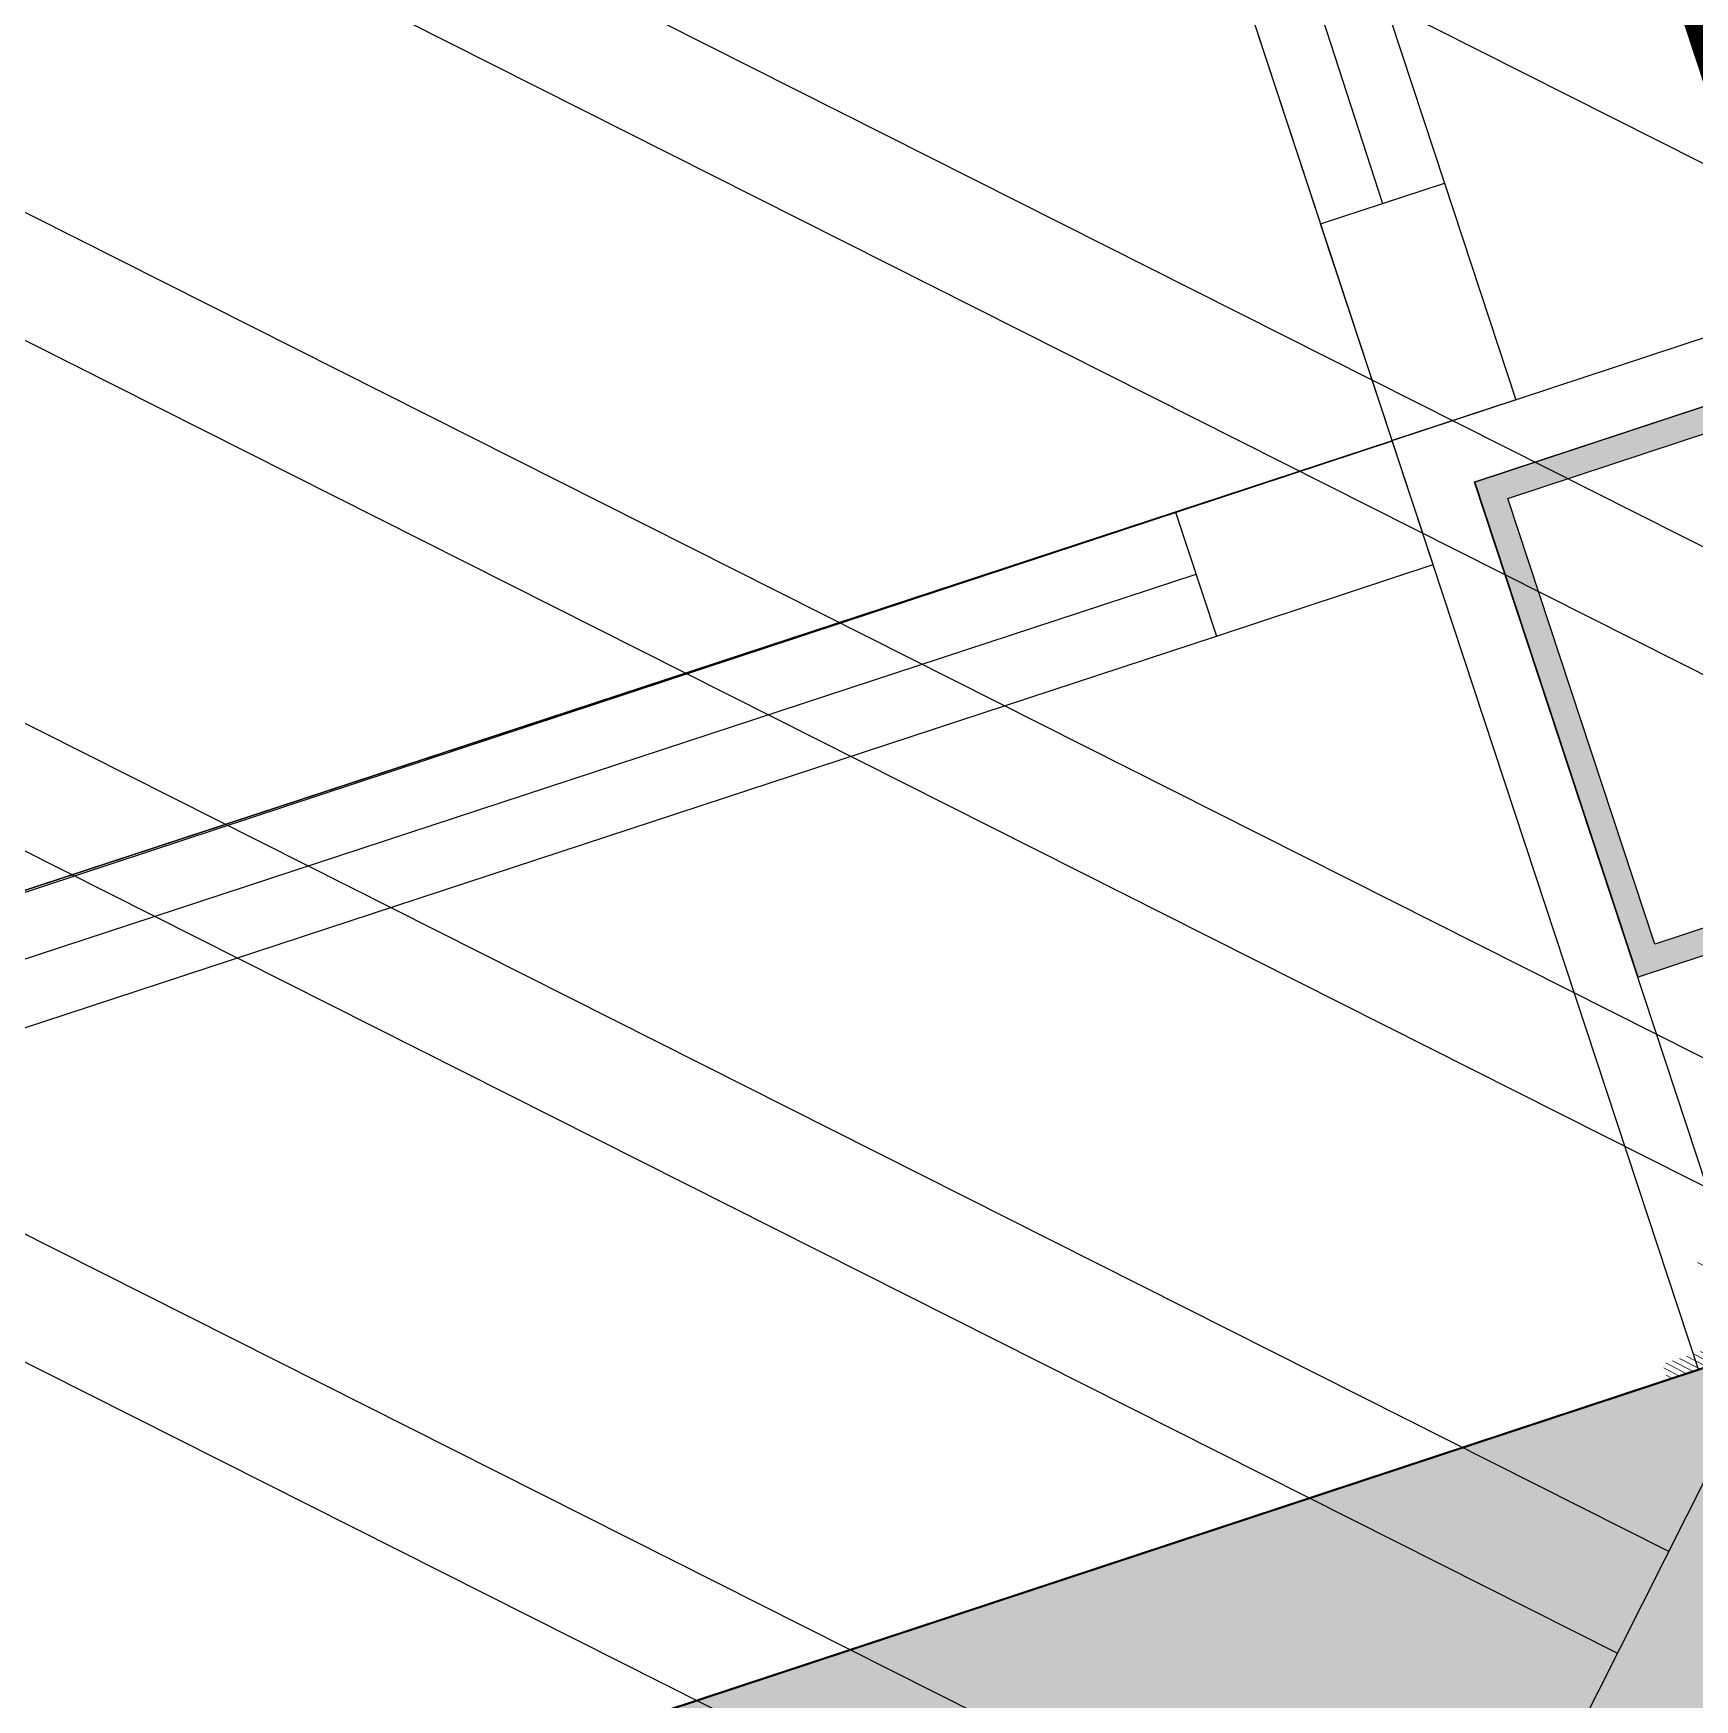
# Model space of a CAD drawing. Header units: metres. Extents: x 678805 to 1359287, y 2747329 to 5497370.
# Drawn here: x 679788.338 to 679788.848, y 2748608.1 to 2748608.611 of the extents above; entities that cross this region are included whole.
import ezdxf

# ---------------------------------------------------------------- set-up
doc = ezdxf.new("R2010")
doc.units = ezdxf.units.M
for name, pattern in [('XREF_MON_BUILDINGS$0$DASH_1', [0.4, 0.1, -0.3]), ('XREF_MON_BUILDINGS$0$Hidden', [0.004, 0.002, -0.002]), ('XREF_MON_BUILDINGS$0$RAYITAS', [0.375, 0.25, -0.125])]:
    doc.linetypes.add(name, pattern=pattern)
for name, color, linetype in [('00_XREF_MON_HSC_PAVEMENT', 7, 'Continuous'), ('00_XREF_TWQ_BUILDINGS', 7, 'Continuous'), ('XREF_MON_BUILDINGS$0$00-Modulos DEFINIDOS', 7, 'Continuous'), ('XREF_MON_BUILDINGS$0$00-Modulos ROOFS', 2, 'Continuous'), ('XREF_MON_BUILDINGS$0$02-L-01_Structure', 2, 'Continuous'), ('XREF_MON_BUILDINGS$0$02-L-01_Structure t2', 7, 'Continuous'), ('XREF_MON_BUILDINGS$0$02-L-01_Struture aux', 4, 'Continuous'), ('XREF_MON_BUILDINGS$0$02-L-Insulation', 252, 'Continuous'), ('XREF_MON_BUILDINGS$0$02-L-INT Panel', 5, 'Continuous'), ('XREF_MON_BUILDINGS$0$02-L-panel', 5, 'Continuous'), ('XREF_MON_BUILDINGS$0$02-L-Pergola Profiles', 8, 'Continuous'), ('XREF_MON_BUILDINGS$0$02-L-Pergola Projection', 8, 'Continuous'), ('XREF_MON_BUILDINGS$0$02-L-Pergola Shades', 15, 'Continuous'), ('XREF_MON_BUILDINGS$0$02-L-Pergola Shades Schematic', 8, 'Continuous'), ('XREF_MON_BUILDINGS$0$02-L-Projection 1', 6, 'Continuous'), ('XREF_MON_BUILDINGS$0$02_L_Furniture', 7, 'Continuous')]:
    doc.layers.add(name, color=color, linetype=linetype)
for name, color, linetype, true_color in [('XREF_MON_BUILDINGS$0$0-WIPEOUTS', 7, 'Continuous', 0xffffff), ('XREF_MON_BUILDINGS$0$02-KL-06 Food_Kiosks', 7, 'Continuous', 0xdf5911), ('XREF_MON_BUILDINGS$0$02-L-Pergola Wipeout', 7, 'Continuous', 0xffffff)]:
    doc.layers.add(name, color=color, linetype=linetype, true_color=true_color)
doc.layers.add('XREF_MON_BUILDINGS$0$00-AUX STRUCTURE', color=3, linetype='Continuous', plot=False)
for name, color, linetype, lineweight in [('XREF_MON_BUILDINGS$0$02-H-251', 251, 'Continuous', 0), ('XREF_MON_BUILDINGS$0$02-H-254', 254, 'Continuous', 0), ('XREF_MON_BUILDINGS$0$02-L-01_Structure L', 7, 'Continuous', 5), ('XREF_MON_BUILDINGS$0$02-L-01_Structure T', 8, 'Continuous', 5)]:
    doc.layers.add(name, color=color, linetype=linetype, lineweight=lineweight)
doc.layers.add('XREF_MON_HSC_PAVEMENT$0$03-TR-Pavement_06_Concrete Slab in situ', color=7, linetype='Continuous', lineweight=9, true_color=0xf7f7f7)
doc.layers.get('XREF_MON_BUILDINGS$0$02-KL-06 Food_Kiosks').off()
doc.linetypes.add('XREF_MON_BUILDINGS$0$BATTING', pattern='A,0.0001,-0.1,[134,ltypeshp.shx,S=0.1,R=0,X=-0.1,Y=0],-0.2,[134,ltypeshp.shx,S=0.1,R=180,X=0.1,Y=0],-0.1', length=0.4001)

# ---------------------------------------------------------------- blocks, each defined once
blk = doc.blocks.new('XREF_MON_BUILDINGS$0$modulo kiosco')
at = {"layer": 'XREF_MON_BUILDINGS$0$0-WIPEOUTS', "true_color": 0xfcfcfc}
h = blk.add_hatch(color=7, dxfattribs=at)
h.dxf.hatch_style = 1
h.paths.add_polyline_path([(119.6986085139215, -61.62058441969566), (119.6986085125245, -56.82058442011476), (124.4986085132696, -56.82058442058042), (124.4986085123383, -61.62058442132547)])
at = {"layer": 'XREF_MON_BUILDINGS$0$00-Modulos ROOFS'}
blk.add_line((119.6986085125245, -56.82058442011476), (124.4986085118726, -61.62058442248963), dxfattribs=at)
at = {"layer": 'XREF_MON_BUILDINGS$0$00-Modulos ROOFS', "lineweight": 0}
blk.add_lwpolyline([(119.6986085139215, -61.62058441969566), (119.6986085125245, -56.82058442011476), (124.4986085132696, -56.82058442058042), (124.4986085123383, -61.62058442132547)], close=True, dxfattribs=at)
at = {"layer": 'XREF_MON_BUILDINGS$0$00-Modulos ROOFS'}
blk.add_lwpolyline([(124.4986085137352, -57.12058442062698), (124.4986085132696, -56.82058442058042), (124.1986085125245, -56.82058442151174), (119.9986085128039, -56.82058442034759), (119.6986085125245, -56.82058442011476), (119.6986085125245, -57.12058442085981), (119.6986085134558, -61.32058442058042), (119.6986085139215, -61.62058441969566), (119.9986085128039, -61.62058442062698), (124.1986085125245, -61.62058442109264), (124.4986085123383, -61.62058442132547), (124.4986085128039, -61.32058442081325)], close=True, dxfattribs=at)
blk = doc.blocks.new('XREF_MON_BUILDINGS$0$PILAR STRUCTURE')
at = {"layer": 'XREF_MON_BUILDINGS$0$02-L-01_Structure', "linetype": 'Continuous'}
h = blk.add_hatch(dxfattribs=at)
h.set_pattern_fill('ANGLE', color=252)
h.set_pattern_definition([(0, (-144.6596111481284, 18.56842418532225), (0, 6.985), [5.08, -1.905]), (90, (-144.6596111481284, 18.56842418532225), (-6.985, 4.277078946022131e-16), [5.08, -1.905])])
h.paths.add_polyline_path([(-0.0800000000000125, -0.08000000000000185), (0.07999999999998408, -0.08000000000000185), (0.07999999999998408, 0.0799999999999983), (-0.0800000000000125, 0.0799999999999983)])
h.paths.add_polyline_path([(-0.07200000000000273, -0.07200000000000273), (0.0719999999999743, -0.07200000000000273), (0.0719999999999743, 0.07199999999999918), (-0.07200000000000273, 0.07199999999999918)], flags=16)
h = blk.add_hatch(color=252, dxfattribs=at)
h.dxf.hatch_style = 1
h.paths.add_polyline_path([(-0.07200000000000273, -0.07200000000000273), (0.0719999999999743, -0.07200000000000273), (0.0719999999999743, 0.07199999999999918), (-0.07200000000000273, 0.07199999999999918)], flags=16)
h.paths.add_polyline_path([(-0.0800000000000125, -0.08000000000000185), (0.07999999999998408, -0.08000000000000185), (0.07999999999998408, 0.0799999999999983), (-0.0800000000000125, 0.0799999999999983)])
for points in [[(-0.0800000000000125, -0.08000000000000185), (0.07999999999998408, -0.08000000000000185), (0.07999999999998408, 0.0799999999999983), (-0.0800000000000125, 0.0799999999999983)], [(-0.07200000000000273, -0.07200000000000273), (0.0719999999999743, -0.07200000000000273), (0.0719999999999743, 0.07199999999999918), (-0.07200000000000273, 0.07199999999999918)]]:
    blk.add_lwpolyline(points, close=True, dxfattribs=at)
blk = doc.blocks.new('XREF_MON_BUILDINGS$0$AUTORROSCANTE')
at = {"layer": 'XREF_MON_BUILDINGS$0$02-L-01_Structure t2', "color": 0}
for p, q in [((-31.20000000000002, 5.629165124598842), (-26.19999999999959, 5.62916512459816)), ((-31.19999999999999, -3.410605131648481e-13), (-26.19999999999976, 0)), ((-2.365309734828713, 2.5), (-25, 2.5)), ((0, 0), (-8.999999999999972, 2.5)), ((0, 0), (-3.600692283157343, -1.09366380576239)), ((0, 0), (-2.365309734828713, 2.5)), ((0, 0), (-2.365309734828713, -2.5)), ((-2.365309734828713, -2.5), (-25, -2.5)), ((-3.600692283157343, -1.09366380576239), (-2.365309734828713, -2.5)), ((-31.20000000000002, -5.629165124598899), (-26.19999999999948, -5.629165124599581))]:
    blk.add_line(p, q, dxfattribs=at)
at = {"layer": 'XREF_MON_BUILDINGS$0$02-L-01_Structure t2', "color": 253}
for p, q in [((-25, 3.149999999999977), (-8.999999999999943, 3.150000000000034)), ((-23.47427264461649, -3.14999999999992), (-25, 2.662522019210144)), ((-21.40651940967126, -3.14999999999992), (-23.06020473028568, 3.149999999999864)), ((-19.338766174726, -3.14999999999992), (-20.99245149534045, 3.14999999999992)), ((-17.27101293978083, -3.14999999999992), (-18.92469826039516, 3.150000000000034)), ((-15.20325970483566, -3.14999999999992), (-16.85694502544993, 3.150000000000034)), ((-13.1355064698904, -3.14999999999992), (-14.78919179050473, 3.149999999999977)), ((-11.06775323494514, -3.14999999999992), (-12.72143855555953, 3.149999999999977)), ((-9, -3.14999999999992), (-10.65368532061433, 3.150000000000034)), ((-9, -3.14999999999992), (-8.999999999999972, 3.150000000000034)), ((-25, -3.149999999999977), (-9, -3.149999999999977)), ((-3.600692283157343, -1.09366380576239), (-9, -2.5))]:
    blk.add_line(p, q, dxfattribs=at)
at = {"layer": 'XREF_MON_BUILDINGS$0$02-L-01_Structure t2', "color": 0}
for points in [[(-31.20000000000002, 5.629165124598842), (-26.19999999999996, 5.629165124598842), (-26.19999999999996, -5.629165124599581), (-31.20000000000002, -5.629165124599581)], [(-26.19999999999951, 6.5), (-25, 6.5), (-25, -6.500000000000057), (-26.19999999999951, -6.500000000000057)]]:
    blk.add_lwpolyline(points, close=True, dxfattribs=at)
for centre, start, end in [((-26.98608579049073, 2.367525475711773), 129.2840388374925, 214.1828116507075), ((-26.98608579049073, -2.366719793068796), 145.8304296466695, 230.7332658614822)]:
    blk.add_arc(centre, 4.213914209509284, start, end, dxfattribs=at)
blk = doc.blocks.new('XREF_MON_BUILDINGS$0$ULMA_Montante VV')
at = {"layer": 'XREF_MON_BUILDINGS$0$02-H-251', "ltscale": 125}
h = blk.add_hatch(dxfattribs=at)
h.set_pattern_fill('ANSI31', color=256, scale=0.001, angle=450, style=0)
h.set_pattern_definition([(134.9999999999999, (-0.05125000000043656, -0.00250000000005457), (-0.002245064030267289, -0.002245064030267287), [])])
edge = h.paths.add_edge_path()
edge.add_line((-0.05095000000073924, -0.00250000000005457), (0.04844999999841093, -0.00250000000005457))
edge.add_arc((0.04844999999841093, -0.002200000000129876), 0.0003, 270, 360)
edge.add_line((0.04874999999992724, -0.002200000000129876), (0.04874999999992724, -0.0003000000001520675))
edge.add_arc((0.04844999999841093, -0.0003000000001520675), 0.0003, 0, 90)
edge.add_line((0.04844999999841093, 0), (0, 0))
edge.add_line((0, 0), (0, 0.05719999999996617))
edge.add_arc((-0.0003000000015163096, 0.05719999999996617), 0.0003, 0, 90)
edge.add_line((-0.0003000000015163096, 0.05749999999989086), (-0.002200000000811997, 0.05749999999989086))
edge.add_arc((-0.002200000000811997, 0.05719999999996617), 0.0003, 90, 180)
edge.add_line((-0.002500000000509317, 0.05719999999996617), (-0.002500000000509317, 0))
edge.add_line((-0.002500000000509317, 0), (-0.05095000000073924, 0))
edge.add_arc((-0.05095000000073924, -0.0003000000001520675), 0.0003, 90, 180)
edge.add_line((-0.05125000000043656, -0.0003000000001520675), (-0.05125000000043656, -0.002200000000129876))
edge.add_arc((-0.05095000000073924, -0.002200000000129876), 0.0003, 180, 270)
blk = doc.blocks.new('XREF_MON_BUILDINGS$0$ULMA_Autotaladrante')
at = {"layer": 'XREF_MON_BUILDINGS$0$02-L-01_Structure T', "color": 252}
for p, q in [((0.006200000001172157, 0.005629165124673818), (0.001200000000153523, 0.005629165124673818)), ((-0.02500000000509317, 2.273736754432321e-13), (-0.02263469026956955, 0.00250000000005457)), ((-0.02500000000509317, 2.273736754432321e-13), (-0.01600000000325963, 0.00250000000005457)), ((-0.02500000000509317, 2.273736754432321e-13), (-0.02263469026956955, -0.002499999999599822)), ((-0.02500000000509317, 2.273736754432321e-13), (-0.02139930772136722, -0.001093663805477263)), ((-0.02263469026956955, 0.00250000000005457), (0, 0.00250000000005457)), ((0, 0.003150000000232467), (-0.01600000000325963, 0.003150000000232467)), ((-0.01600000000325963, -0.003149999999777719), (-0.01600000000325963, 0.003150000000232467)), ((-0.01600000000325963, -0.003149999999777719), (-0.01434631468237058, 0.003150000000232467)), ((-0.01393224676803584, -0.003149999999777719), (-0.01227856144714679, 0.003150000000232467)), ((-0.0118644935323573, -0.003149999999777719), (-0.01021080821146825, 0.003150000000232467)), ((-0.00979674029713351, -0.003149999999777719), (-0.008143054976244457, 0.003150000000232467)), ((-0.00772898706190972, -0.003149999999777719), (-0.006075301741020667, 0.003150000000232467)), ((-0.005661233826231182, -0.003149999999777719), (-0.004007548505342129, 0.003150000000232467)), ((-0.003593480591007392, -0.003149999999777719), (-0.001939795270118339, 0.003150000000232467)), ((-0.001525727355783602, -0.003149999999777719), (0, 0.002662522019363678)), ((0.006200000001172157, 2.273736754432321e-13), (0.001200000000153523, 2.273736754432321e-13)), ((-0.02139930772136722, -0.001093663805477263), (-0.02263469026956955, -0.002499999999599822)), ((-0.02263469026956955, -0.002499999999599822), (0, -0.002499999999599822)), ((-0.02139930772136722, -0.001093663805477263), (-0.01600000000325963, -0.002499999999599822)), ((0, -0.003149999999777719), (-0.01600000000325963, -0.003149999999777719)), ((0.006200000001172157, -0.005629165124219071), (0.001200000000153523, -0.005629165124219071))]:
    blk.add_line(p, q, dxfattribs=at)
for points in [[(0.001200000000153523, 0.006499999999959982), (0, 0.006499999999959982), (0, -0.006499999999732609), (0.001200000000153523, -0.006499999999732609)], [(0.006200000001172157, 0.005629165124673818), (0.001200000000153523, 0.005629165124673818), (0.001200000000153523, -0.005629165124219071), (0.006200000001172157, -0.005629165124219071)]]:
    blk.add_lwpolyline(points, close=True, dxfattribs=at)
for centre, start, end in [((0.001986085791031655, 0.002367525475847287), 325.8171883654993, 50.71596115511253), ((0.001986085791031655, -0.002366719792689764), 309.2667341381091, 34.16957033823044)]:
    blk.add_arc(centre, 0.004213914210367771, start, end, dxfattribs=at)
blk = doc.blocks.new('XREF_MON_BUILDINGS$0$ULMA_Escuadra40x80_Seccion')
at = {"layer": 'XREF_MON_BUILDINGS$0$02-H-251', "ltscale": 125}
h = blk.add_hatch(dxfattribs=at)
h.set_pattern_fill('ANSI31', color=256, scale=0.001, angle=360, style=0)
h.set_pattern_definition([(45, (0, 0), (-0.002245064030267288, 0.002245064030267289), [])])
h.paths.add_polyline_path([(0, 0.0799999999994725), (0.002999999989697244, 0.0799999999994725), (0.002999999989697244, 0.002999999999701686), (0.03999999999359716, 0.002999999999701686), (0.03999999999359716, 0), (0, 0)])
at = {"layer": 'XREF_MON_BUILDINGS$0$02-L-01_Structure L', "linetype": 'Continuous'}
blk.add_lwpolyline([(0, 0.0799999999994725), (0.002999999989697244, 0.0799999999994725), (0.002999999989697244, 0.002999999999701686), (0.03999999999359716, 0.002999999999701686), (0.03999999999359716, 0), (0, 0)], close=True, dxfattribs=at)
blk = doc.blocks.new('XREF_MON_BUILDINGS$0$modul 28 ulma')
at = {"layer": 'XREF_MON_BUILDINGS$0$02-H-251', "linetype": 'XREF_MON_BUILDINGS$0$Hidden', "ltscale": 125}
h = blk.add_hatch(dxfattribs=at)
h.set_pattern_fill('ANSI31', color=256, scale=0.001, angle=360, style=0)
h.set_pattern_definition([(45, (-256.138364219687, -172.1195096422011), (-0.002245064030267288, 0.002245064030267289), [])])
edge = h.paths.add_edge_path()
edge.add_line((0.02693007770397206, 0.5771684573540511), (0.02693007770397584, 0.5791684573540038))
edge.add_line((0.02693007770397584, 0.5791684573540038), (0.02668466718155005, 0.5860399519861549))
edge.add_line((0.02668466718155005, 0.5860399519861549), (0.02574058373324872, 0.5869187850051439))
edge.add_arc((0.02594499169522277, 0.5871383695787858), 0.0003, 137.0499999998804, 227.0499999998918, ccw=False)
edge.add_line((0.0257254071215808, 0.5873427775409873), (0.02660441377015702, 0.5882870475098263))
edge.add_line((0.02660441377015701, 0.5882870475098264), (0.02654190239305099, 0.5900373660452409))
edge.add_line((0.02654190239305099, 0.5900373660452408), (0.02559778024665959, 0.5909162350877234))
edge.add_arc((0.02580218820954313, 0.5911358196615927), 0.0003, 137.0499999998804, 227.049999999877, ccw=False)
edge.add_line((0.02558260363590117, 0.5913402276237941), (0.0264616463132005, 0.5922845362970897))
edge.add_line((0.0264616463132005, 0.5922845362970898), (0.0259989568798908, 0.6052398404149858))
edge.add_arc((0.02400023117160036, 0.6051684573540766), 0.002, 2.045408488778087, 89.99999999989184)
edge.add_line((0.02400023117160414, 0.6071684573540294), (0.01727087669177377, 0.607168457354042))
edge.add_line((0.01727087669177378, 0.607168457354042), (0.007930077703795873, 0.6071684573540597))
edge.add_line((0.007930077703795871, 0.6071684573540596), (0.007930077703786148, 0.6020184573541018))
edge.add_line((0.00793007770378615, 0.6020184573541018), (0.006930077703582423, 0.6020184573541036))
edge.add_line((0.006930077703582422, 0.6020184573541038), (0.00693007770359246, 0.6073358511965644))
edge.add_arc((0.006630077703895141, 0.6073358511965649), 0.0003, 359.9999999998918, 419.9999999998961)
edge.add_line((0.006780077703744291, 0.6075956588177699), (0.003899692946556663, 0.6092586497328405))
edge.add_arc((0.004049692946405813, 0.6095184573540454), 0.0003, 59.99999999989609, 239.9999999998774, ccw=False)
edge.add_line((0.004199692946254964, 0.6097782649752505), (0.006480077704048607, 0.608461684221409))
edge.add_arc((0.006630077703897757, 0.6087214918426139), 0.0003, 239.9999999998961, 359.9999999998918)
edge.add_line((0.006930077703595077, 0.6087214918426135), (0.006930077703609702, 0.6164684573540008))
edge.add_line((0.006930077703609702, 0.6164684573540008), (0.007930077703813428, 0.6164684573539989))
edge.add_line((0.007930077703813428, 0.6164684573539988), (0.0079300777038021, 0.6104684573541407))
edge.add_line((0.0079300777038021, 0.6104684573541407), (0.009680077704158623, 0.6104684573541374))
edge.add_arc((0.00968007770415815, 0.6102184573540866), 0.0002500000000000272, -90.00000000010817, 89.99999999989183, ccw=False)
edge.add_line((0.009680077704157679, 0.6099684573540357), (0.007930077703801157, 0.609968457354039))
edge.add_line((0.007930077703801157, 0.6099684573540388), (0.00793007770379927, 0.6089684573540625))
edge.add_line((0.00793007770379927, 0.6089684573540625), (0.02417450054553637, 0.6089684573540318))
edge.add_arc((0.02417450054554015, 0.6109684573539845), 0.002, 269.9999999998918, 352.552583149694)
edge.add_line((0.02615762901359459, 0.6107092248744875), (0.02693007770404654, 0.616618457354039))
edge.add_line((0.02693007770404654, 0.6166184573540391), (0.02873007770404945, 0.6166184573540356))
edge.add_line((0.02873007770404945, 0.6166184573540358), (0.02873007770397498, 0.5771684573540478))
edge.add_line((0.02873007770397498, 0.5771684573540478), (0.02693007770397206, 0.5771684573540512))
at = {"layer": 'XREF_MON_BUILDINGS$0$02-H-254', "ltscale": 125}
h = blk.add_hatch(dxfattribs=at)
h.set_pattern_fill('ANSI31', color=256, scale=0.0005, style=0)
h.set_pattern_definition([(45, (-256.2811224342227, -171.9922060928871), (-0.001122532015133644, 0.001122532015133644), [])])
h.paths.add_polyline_path([(3.646040480428589e-05, 0.6106684573736277), (3.646040592729383e-05, 1.205537920829364), (0.004968648571978555, 1.205537920829354), (0.004966920432892557, 0.6106684573736184)])
h = blk.add_hatch(dxfattribs=at)
h.set_pattern_fill('ANSI31', color=256, scale=0.0005, angle=180, style=0)
h.set_pattern_definition([(225, (257.3967744035969, 179.868442862112), (0.001122532015133644, -0.001122532015133644), [])])
h.paths.add_polyline_path([(0.005000600120136509, 0.6070672109349778), (0.004997735040092086, 0.02197525363503366), (0.006576136669366225, 0.02197525363503366), (0.006646163130815785, 4.072307469127345e-06), (9.741835912391306e-05, 4.072307469127345e-06), (-1.982566242472381e-05, 0.6070672109349778)])
at = {"layer": 'XREF_MON_BUILDINGS$0$02-L-01_Struture aux'}
for p, q in [((0.02678007770492205, 0.04485086689312303), (0.02678007771386863, 4.767772097916205)), ((0.02872996413225352, 4.767772097916201), (0.02873007500585928, 0.04485086693871444))]:
    blk.add_line(p, q, dxfattribs=at)
at = {"layer": 'XREF_MON_BUILDINGS$0$02-L-01_Struture aux', "linetype": 'Continuous'}
for p, q in [((0.1850273918976821, 4.520003940447721), (0.1850273918976821, 0.2800039404477284)), ((0.2150273918970864, 4.520003940447721), (0.2150273918970864, 0.2800039404477284)), ((0.280027391897681, 0.2150039404455919), (4.520027391901266, 0.2150039404414912)), ((0.280027391897681, 0.1850039404329431), (4.520027391901266, 0.1850039404288424))]:
    blk.add_line(p, q, dxfattribs=at)
at = {"layer": 'XREF_MON_BUILDINGS$0$02-L-01_Struture aux', "linetype": 'XREF_MON_BUILDINGS$0$Hidden'}
for p, q in [((0.007930077703813428, 0.6164684573539988), (0.006930077703609702, 0.6164684573540008)), ((0.006930077703595077, 0.6087214918426135), (0.006930077703609702, 0.6164684573540008)), ((0.007930077703802479, 0.6106684573541473), (0.007930077703813428, 0.6164684573539988)), ((0.02615762901359459, 0.6107092248744875), (0.02693007770404654, 0.6166184573540391)), ((0.02873007770404945, 0.6166184573540358), (0.02693007770404654, 0.6166184573540391)), ((0.02873007770397498, 0.5771684573540478), (0.02873007770404945, 0.6166184573540358)), ((0.003899692946556663, 0.6092586497328406), (0.006780077703744291, 0.6075956588177699)), ((0.004199692946254964, 0.6097782649752505), (0.006480077704048606, 0.6084616842214091)), ((0.009680077704159, 0.6106684573540874), (0.007930077703802479, 0.6106684573541473)), ((0.00793007770379927, 0.6089684573540625), (0.007930077703801535, 0.6101684573540455)), ((0.009680077704158057, 0.6101684573540423), (0.007930077703801535, 0.6101684573540455)), ((0.02417450054553637, 0.6089684573540318), (0.00793007770379927, 0.6089684573540625)), ((0.006930077703582422, 0.6020184573541038), (0.006930077703592461, 0.6073358511965644)), ((0.01727087669177378, 0.607168457354042), (0.007930077703795871, 0.6071684573540596)), ((0.00793007770378615, 0.6020184573541018), (0.007930077703795871, 0.6071684573540596)), ((0.02400023117160414, 0.6071684573540294), (0.01727087669177378, 0.607168457354042)), ((0.02599895687989079, 0.6052398404149858), (0.0264616463132005, 0.5922845362970898)), ((0.00793007770378615, 0.6020184573541018), (0.006930077703582422, 0.6020184573541038)), ((0.02558260363590117, 0.5913402276237941), (0.0264616463132005, 0.5922845362970898)), ((0.0255977802466596, 0.5909162350877234), (0.02654190239305099, 0.5900373660452408)), ((0.0257254071215808, 0.5873427775409873), (0.02660441377015701, 0.5882870475098264)), ((0.02654190239305099, 0.5900373660452408), (0.02660441377015701, 0.5882870475098264)), ((0.02574058373324872, 0.5869187850051439), (0.02668466718155005, 0.5860399519861549)), ((0.02668466718155005, 0.5860399519861549), (0.02693007770397584, 0.5791684573540038)), ((0.02693007770397442, 0.5784184573540784), (0.02693007770397584, 0.5791684573540038)), ((0.02693007770397206, 0.5771684573540511), (0.02693007770397584, 0.5791684573540038)), ((0.02873007770397498, 0.5771684573540478), (0.02693007770397206, 0.5771684573540511))]:
    blk.add_line(p, q, dxfattribs=at)
at = {"layer": 'XREF_MON_BUILDINGS$0$02-L-01_Struture aux'}
for points in [[(0.006885370871356719, 4.767772097916242), (0.006885369946520776, 0.04485078617721333)], [(0.007655521816322132, 0.04485086644598636), (0.007655522741158088, 4.767772097916241)]]:
    blk.add_lwpolyline(points, dxfattribs=at)
at = {"layer": 'XREF_MON_BUILDINGS$0$02-L-01_Struture aux', "linetype": 'Continuous'}
for points in [[(0.1850273918850061, 0.7375377831678032), (0.1850273918913441, 0.7750039404588813), (0.1350273918913327, 0.7750039404588813), (0.1350273918913611, 0.7375377831678032), (0.1400273918913566, 0.7375377831678032), (0.1400273918913282, 0.7700039404588574), (0.180027391890496, 0.7700039404588574), (0.1800273918850106, 0.7375377831601861), (0.1850273918850061, 0.7375377831601861)], [(0.2150273919097625, 0.7375377831678032), (0.2150273919034245, 0.7750039404588813), (0.2650273919034358, 0.7750039404588813), (0.2650273919034074, 0.7375377831678032), (0.260027391903412, 0.7375377831678032), (0.2600273919034404, 0.7700039404588574), (0.2200273919042726, 0.7700039404588574), (0.220027391909758, 0.7375377831601861), (0.2150273919097625, 0.7375377831601861)], [(0.1850273918850061, 0.317470097730344), (0.1850273918913441, 0.2800039404392658), (0.1350273918913327, 0.2800039404392658), (0.1350273918913611, 0.317470097730344), (0.1400273918913566, 0.317470097730344), (0.1400273918913282, 0.2850039404392897), (0.180027391890496, 0.2850039404392897), (0.1800273918850106, 0.317470097737961), (0.1850273918850061, 0.317470097737961)], [(0.2150273919097625, 0.317470097730344), (0.2150273919034245, 0.2800039404392658), (0.2650273919034358, 0.2800039404392658), (0.2650273919034074, 0.317470097730344), (0.260027391903412, 0.317470097730344), (0.2600273919034404, 0.2850039404392897), (0.2200273919042726, 0.2850039404392897), (0.220027391909758, 0.317470097737961), (0.2150273919097625, 0.317470097737961)], [(0.3174935491887592, 0.2650039404329272), (0.280027391897681, 0.2650039404392652), (0.280027391897681, 0.2150039404392539), (0.3174935491887592, 0.2150039404392823), (0.3174935491887592, 0.2200039404392777), (0.2850273918977049, 0.2200039404392493), (0.2850273918977049, 0.2600039404384171), (0.3174935491963762, 0.2600039404329317), (0.3174935491963762, 0.2650039404329272)]]:
    blk.add_lwpolyline(points, dxfattribs=at)
at = {"layer": 'XREF_MON_BUILDINGS$0$02-L-01_Struture aux', "linetype": 'XREF_MON_BUILDINGS$0$Hidden'}
for centre, radius, start, end in [((0.004049692946405813, 0.6095184573540454), 0.0003, 60.00000003160221, 240.000000031603), ((0.006630077703897757, 0.6087214918426139), 0.0003, 240.000000031603, 359.9999999998918), ((0.009680077704158529, 0.6104184573540933), 0.0002500000000000272, 269.9999999998919, 89.99999999989184), ((0.02417450054554015, 0.6109684573539845), 0.002, 269.9999999998919, 352.5525831494444), ((0.006630077703895141, 0.6073358511965649), 0.0003, 359.9999999998918, 60.00000003160221), ((0.02400023117160036, 0.6051684573540766), 0.002, 2.045408485988311, 89.99999999989184), ((0.02580218820954313, 0.5911358196615927), 0.0003, 137.0499999938589, 227.0499999280947), ((0.02594499169522277, 0.5871383695787858), 0.0003, 137.0499999938589, 227.0500000256486)]:
    blk.add_arc(centre, radius, start, end, dxfattribs=at)
at = {"layer": 'XREF_MON_BUILDINGS$0$02-L-Insulation', "linetype": 'XREF_MON_BUILDINGS$0$BATTING', "ltscale": 0.08}
blk.add_line((0.08666075814691553, 0.08663730668886907), (0.08666075814905091, 4.705362389799463), dxfattribs=at)
at = {"layer": 'XREF_MON_BUILDINGS$0$02-L-Insulation', "linetype": 'XREF_MON_BUILDINGS$0$BATTING', "ltscale": 0.04}
for p, q in [((0.2400273919038565, 0.2850039404392897), (0.2400273919038565, 4.525003940439283)), ((0.280027391897681, 0.2400039404382474), (4.515027391901242, 0.2400039404341466))]:
    blk.add_line(p, q, dxfattribs=at)
at = {"layer": 'XREF_MON_BUILDINGS$0$02-L-INT Panel', "linetype": 'Continuous'}
for p, q in [((0.1200273918973718, 4.520003940439266), (0.1200273918976844, 0.2800039404392658)), ((0.1200273918995922, 0.2800039404395714), (0.120027391901549, 4.520003940443156)), ((0.1350273918976708, 4.520003940439266), (0.1350273918976708, 0.2800039404392658)), ((0.2650273918995421, 4.520003940439266), (0.2650273918995421, 0.2800039404392658)), ((0.280027391897681, 4.520003940439266), (0.280027391897681, 0.2800039404392658)), ((0.300027391897681, 4.500003940439247), (0.300027391897681, 0.3000039404392449)), ((0.2800273918977003, 0.3000039404392658), (4.520027391904412, 0.300003940435165)), ((0.280027391897681, 0.2800039404392658), (4.520027391904392, 0.280003940435165)), ((0.280027391897681, 0.2650039404411269), (4.520027391901266, 0.2650039404370261))]:
    blk.add_line(p, q, dxfattribs=at)
at = {"layer": 'XREF_MON_BUILDINGS$0$02-L-panel'}
for p, q in [((0.004958194760402984, 0.6070679235693678), (0.004970329485563162, 4.776141030667369)), ((2.257969730880098e-05, 0.6070664983005878), (2.739189768108385e-05, 4.072307469127345e-06)), ((2.739189768108385e-05, 4.072307469127345e-06), (2.257969730880098e-05, 0.6070664983005878))]:
    blk.add_line(p, q, dxfattribs=at)
for points in [[(0.004967299980200385, 1.205537920829354), (3.646040592729383e-05, 1.205537920829364), (3.646040480428589e-05, 0.6106684573736277), (0.00496194610156361, 0.6106684573736184), (0.004968154137130419, 1.035340860183004)], [(0.006716189592258615, 0.03323867433869776), (0.005127153300560322, 0.03323867433869776), (0.004958194760402984, 0.6070679235693678), (2.257969730880098e-05, 0.6070664983005878)]]:
    blk.add_lwpolyline(points, dxfattribs=at)
at = {"layer": 'XREF_MON_BUILDINGS$0$02-L-panel', "ltscale": 125}
blk.add_lwpolyline([(0.00496194610156361, 0.6106684573736184), (3.646040480428589e-05, 0.6106684573736277)], dxfattribs=at)
at = {"layer": 'XREF_MON_BUILDINGS$0$02-L-01_Structure', "linetype": 'Continuous', "xscale": -1, "rotation": 180}
blk.add_blockref('XREF_MON_BUILDINGS$0$PILAR STRUCTURE', (0.2000273918976969, 0.2000039404392675), dxfattribs=at)
at = {"layer": 'XREF_MON_BUILDINGS$0$02-L-01_Struture aux', "xscale": -1}
for name, p, rotation in [('XREF_MON_BUILDINGS$0$ULMA_Montante VV', (0.03123007770416229, 0.6023188292675686), 269.9999999998918), ('XREF_MON_BUILDINGS$0$ULMA_Autotaladrante', (0.06856457054030377, 0.5968188292788265), 89.99051789069786), ('XREF_MON_BUILDINGS$0$ULMA_Escuadra40x80_Seccion', (0.1200273918973103, 0.5998188544023191), 89.99999999989186), ('XREF_MON_BUILDINGS$0$ULMA_Autotaladrante', (0.02535739684158597, 0.5895511389638898), 359.9952589478254)]:
    blk.add_blockref(name, p, dxfattribs=dict(at, rotation=rotation))
at = {"layer": 'XREF_MON_BUILDINGS$0$02-L-01_Struture aux', "xscale": 0.001000000003841706, "yscale": 0.001000000003841706, "zscale": 0.001000000003841706}
for p in [(0.05168007760819943, 0.6357661639338644), (0.05155752981812134, 0.5639231174588547)]:
    blk.add_blockref('XREF_MON_BUILDINGS$0$AUTORROSCANTE', p, dxfattribs=at)
blk = doc.blocks.new('XREF_MON_BUILDINGS$0$A$C35545478')
at = {"linetype": 'Continuous'}
blk.add_blockref('XREF_MON_BUILDINGS$0$modul 28 ulma', (-4.800116591471687, -4.8000931399975), dxfattribs=at)
blk.add_wipeout([(-4.199999994221045, -2.3999978791158156), (-4.199999998247378, -4.800000000009192), (-4.799999998249561, -4.800000000009192), (-4.79999999999896, -2.399997880972876)], dxfattribs=at).dxf.layer = 'XREF_MON_BUILDINGS$0$0-WIPEOUTS'
blk.add_wipeout([(-4.800000000106621, -4.199999992473777), (-2.4024369727026818, -4.20009048098393), (-2.400027391914492, -4.800090480986113), (-4.799999998249561, -4.799999998251692)], dxfattribs=at).dxf.layer = 'XREF_MON_BUILDINGS$0$0-WIPEOUTS'
at = {"layer": 'XREF_MON_BUILDINGS$0$02-H-254', "ltscale": 125}
h = blk.add_hatch(dxfattribs=at)
h.set_pattern_fill('ANSI31', color=256, scale=0.0005, style=0)
h.set_pattern_definition([(45, (-263.2940753505542, -177.0302316562676), (-0.001122532015133644, 0.001122532015133644), [])])
h.paths.add_polyline_path([(-4.800052449318622, -4.490003729798104), (-4.795055717607463, -4.490003729798133), (-4.795057048759086, -4.778121742809248), (-4.793478647129811, -4.778121742809248), (-4.793478647129811, -4.800092924136806), (-4.800027391901503, -4.800092924136806)])
at = {"layer": 'XREF_MON_BUILDINGS$0$00-AUX STRUCTURE', "linetype": 'XREF_MON_BUILDINGS$0$RAYITAS', "const_width": 0.03}
blk.add_lwpolyline([(-0.2931726648048674, -4.640089199559142), (-4.520089199574032, -4.640089199559142)], dxfattribs=at)
at = {"layer": 'XREF_MON_BUILDINGS$0$02-L-01_Structure', "linetype": 'Continuous'}
for points in [[(-4.540089199011902, -4.430002251550576), (-4.540089199011902, -4.500002251546647), (-4.500089199574006, -4.500002251546647), (-4.500089199574006, -4.430002251550576)], [(-4.430027305183991, -4.540002368510159), (-4.500027305180062, -4.540002368510159), (-4.500027305180062, -4.500002369072263), (-4.430027305183991, -4.500002369072263)]]:
    blk.add_lwpolyline(points, close=True, dxfattribs=at)
at = {"layer": 'XREF_MON_BUILDINGS$0$02-L-INT Panel', "linetype": 'Continuous'}
for points in [[(-4.800117276292763, -4.500002251546519), (-4.500027346610315, -4.500002251546647), (-4.500026724970812, -4.800093659614291)], [(-4.800117276292777, -4.520002251546501), (-4.520027392109503, -4.520002251546615), (-4.520026724970744, -4.800093614115141)]]:
    blk.add_lwpolyline(points, dxfattribs=at)
at = {"layer": 'XREF_MON_BUILDINGS$0$02-L-Projection 1', "linetype": 'Continuous'}
for points in [[(-4.537327385266721, -2.400172496924654), (-4.54008910572594, -4.430002251550576)], [(-4.497327437642497, -2.400172496924654), (-4.500089199574006, -4.430002252387311)], [(-4.518664319201434, -3.450087374654018), (-4.520089199574443, -4.430002252387311)], [(-2.400027391913003, -4.500002367884974), (-4.430027306020726, -4.500002369072263)], [(-3.451356120779886, -4.525045201279724), (-4.430027306020726, -4.520002369072699)], [(-2.400027391913003, -4.540002315509199), (-4.430027305183991, -4.540002275224197)]]:
    blk.add_lwpolyline(points, dxfattribs=at)
at = {"layer": 'XREF_MON_BUILDINGS$0$02_L_Furniture', "linetype": 'Continuous'}
for points in [[(-4.79999999999896, -2.399997880972876), (-4.799999998249945, -4.799999999943708), (-0.2799997445605129, -4.79999999994007)], [(-4.500087826993918, -2.400084828117897), (-4.500089199574006, -4.500089199558261)], [(-4.500089082108076, -4.500000988642185), (-4.497415554611436, -2.400172496924654)], [(-4.500026042275591, -4.500002251606332), (-2.400027391913003, -4.500090484853914)]]:
    blk.add_lwpolyline(points, dxfattribs=at)
at = {"layer": 'XREF_MON_BUILDINGS$0$02-L-01_Structure', "linetype": 'Continuous', "xscale": -1, "rotation": 180}
blk.add_blockref('XREF_MON_BUILDINGS$0$PILAR STRUCTURE', (-4.600027391902389, -4.600092970820455), dxfattribs=at)
at = {"layer": 'XREF_MON_BUILDINGS$0$02-L-01_Struture aux', "rotation": 270}
blk.add_blockref('XREF_MON_BUILDINGS$0$ULMA_Montante VV', (-4.768785106207256, -4.560796200080148), dxfattribs=at)
blk = doc.blocks.new('XREF_MON_BUILDINGS$0$lamas aluminiotriangulo')
for points in [[(680248.6174303596, 2748654.627471715), (680246.7206804504, 2748656.524221624)], [(680246.6959317125, 2748656.499472886), (680248.6174303596, 2748654.577974239)], [(680248.6174303596, 2748654.429481815), (680246.6216855006, 2748656.425226674)], [(680246.5969367627, 2748656.400477936), (680248.6174303596, 2748654.37998434)], [(680248.6174303596, 2748654.231491915), (680246.5226905509, 2748656.326231724)], [(680246.497941813, 2748656.301482986), (680248.6174303596, 2748654.18199444)], [(680246.423695601, 2748656.227236774), (680248.607022982, 2748654.043909393)], [(680248.5822742451, 2748654.019160656), (680246.3989468631, 2748656.202488037)], [(680246.3247006512, 2748656.128241824), (680248.4441891989, 2748654.008753279)]]:
    blk.add_lwpolyline(points)
blk = doc.blocks.new('XREF_MON_BUILDINGS$0$PERGOLA PLEGADA')
at = {"layer": 'XREF_MON_BUILDINGS$0$02-L-Pergola Wipeout', "true_color": 0xfcfcfc}
h = blk.add_hatch(color=7, dxfattribs=at)
h.dxf.hatch_style = 1
h.paths.add_polyline_path([(4.612218253081664, 9.290000000968575), (0.3099999981932342, 4.987781745847315), (0.3099999986588955, 9.290000000037253)])
h.paths.add_polyline_path([(0.332781744771637, 4.855000000447035), (4.744999998947605, 9.267218254506588), (4.744999999529682, 4.900563496164978), (4.699436504277401, 4.855000000447035)])
h.paths.add_polyline_path([(4.854999999050051, 9.290000001899898), (9.13443650235422, 9.29000000236556), (4.854999999632128, 5.010563495568931)])
h.paths.add_polyline_path([(9.289999997243285, 9.134436507709324), (9.289999997825362, 4.855000001844019), (5.010563491727225, 4.855000000912696)])
h.paths.add_polyline_path([(4.900563491159119, 4.745000001043081), (9.267218253924511, 4.745000001508743), (4.85500000033062, 0.3327817460522056), (4.854999999166466, 4.699436508584768)])
h.paths.add_polyline_path([(9.289999997825362, 4.612218253780156), (9.289999998291023, 0.3100000019185245), (4.987781747244298, 0.3100000009872019)])
h.paths.add_polyline_path([(0.465563491685316, 0.3100000000558794), (4.744999999064021, 4.589436508249491), (4.745000000111759, 0.3100000014528632)])
h.paths.add_polyline_path([(0.3099999980768189, 4.745000000111759), (4.589436504989862, 4.745000000111759), (0.3099999976111576, 0.4655634895898402)])
h.paths.add_polyline_path([(9.399999998277053, 0.2000000020489097), (0.1999999997206032, 0.1999999997206032), (0.1999999986728653, 9.399999999906868), (9.399999999324791, 9.400000001769513)])
at = {"layer": 'XREF_MON_BUILDINGS$0$02-L-Pergola Profiles'}
blk.add_line((0.3327817448880523, 4.855000000912696), (4.767781745176762, 9.290000000968575), dxfattribs=at)
at = {"layer": 'XREF_MON_BUILDINGS$0$02-L-Pergola Projection', "linetype": 'XREF_MON_BUILDINGS$0$DASH_1'}
blk.add_line((0.3327817448880523, 4.855000000912696), (4.767781745176762, 9.290000000968575), dxfattribs=at)
at = {"layer": 'XREF_MON_BUILDINGS$0$02-L-Pergola Shades'}
blk.add_blockref('XREF_MON_BUILDINGS$0$lamas aluminiotriangulo', (-680243.8724303602, -2748649.153753279), dxfattribs=at)
at = {"layer": 'XREF_MON_BUILDINGS$0$02-L-Pergola Shades Schematic'}
blk.add_blockref('XREF_MON_BUILDINGS$0$lamas aluminiotriangulo', (-680243.8724303602, -2748649.153753279), dxfattribs=at)
blk = doc.blocks.new('XREF_MON_BUILDINGS')
at = {"layer": 'XREF_MON_BUILDINGS$0$02-KL-06 Food_Kiosks', "linetype": 'Continuous', "rotation": 18.26515244430689}
blk.add_blockref('XREF_MON_BUILDINGS$0$modulo kiosco', (679651.5959124656, 2748627.791056332, -5.634408346884291e-06), dxfattribs=at)
at = {"layer": 'XREF_MON_BUILDINGS$0$00-Modulos DEFINIDOS', "rotation": 108.2651517784787}
blk.add_blockref('XREF_MON_BUILDINGS$0$A$C35545478', (679783.0715349533, 2748611.348776795, 2.192747626645143e-06), dxfattribs=at)
at = {"layer": 'XREF_MON_BUILDINGS$0$02-L-Pergola Projection', "rotation": 198.2651524461591}
blk.add_blockref('XREF_MON_BUILDINGS$0$PERGOLA PLEGADA', (679789.156041937, 2748615.880575608, -4.263405806781209e-06), dxfattribs=at)
blk = doc.blocks.new('XREF_MON_HSC_PAVEMENT')
at = {"layer": 'XREF_MON_HSC_PAVEMENT$0$03-TR-Pavement_06_Concrete Slab in situ', "linetype": 'Continuous'}
h = blk.add_hatch(color=256, dxfattribs=at)
h.dxf.hatch_style = 1
h.paths.add_polyline_path([(679764.8595081758, 2748618.962261748), (679827.2147204854, 2748639.558390062), (679835.4556343118, 2748614.728242476), (679775.6626727318, 2748586.251462926)])

msp = doc.modelspace()

# ---------------------------------------------------------------- block references
at = {"layer": '00_XREF_MON_HSC_PAVEMENT'}
msp.add_blockref('XREF_MON_HSC_PAVEMENT', (0, 0), dxfattribs=at)

# ---------------------------------------------------------------- next in the draw order: block references
at = {"layer": '00_XREF_TWQ_BUILDINGS'}
msp.add_blockref('XREF_MON_BUILDINGS', (0, 0), dxfattribs=at)

# ---------------------------------------------------------------- next in the draw order: block references
msp.add_blockref('XREF_MON_BUILDINGS', (0, 0))

doc.saveas('drawing.dxf')
